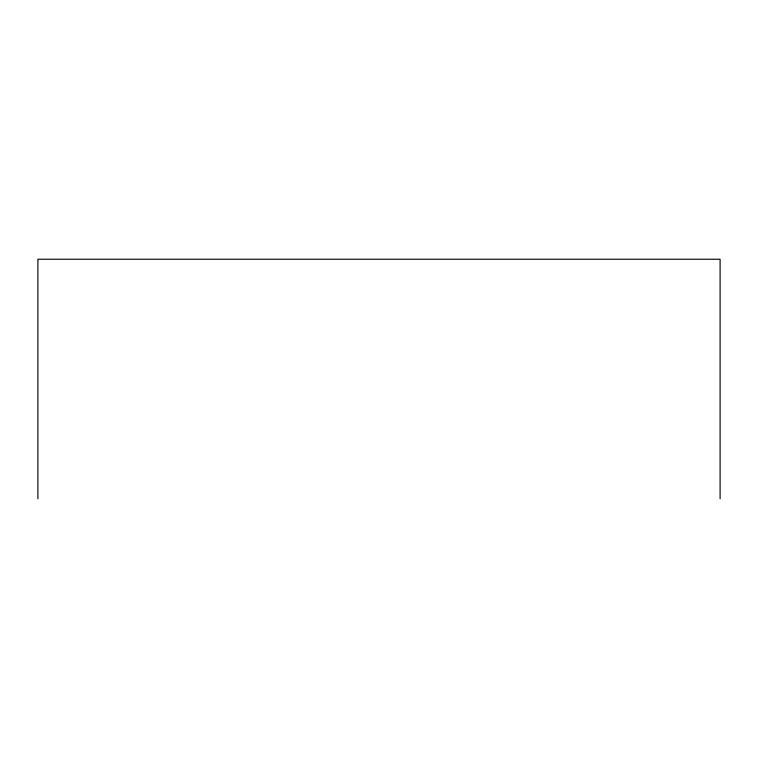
<?xml version="1.0" encoding="UTF-8"?>
<svg xmlns="http://www.w3.org/2000/svg" width="758" height="758" viewBox="0 0 758 758"><rect width="100%" height="100%" fill="white"/><g stroke="black" fill="none" stroke-linecap="round" stroke-linejoin="round"><path stroke-width="1.14" d="M720.1 498.755L720.1 259.245L37.9 259.245L37.9 498.755"/></g></svg>
